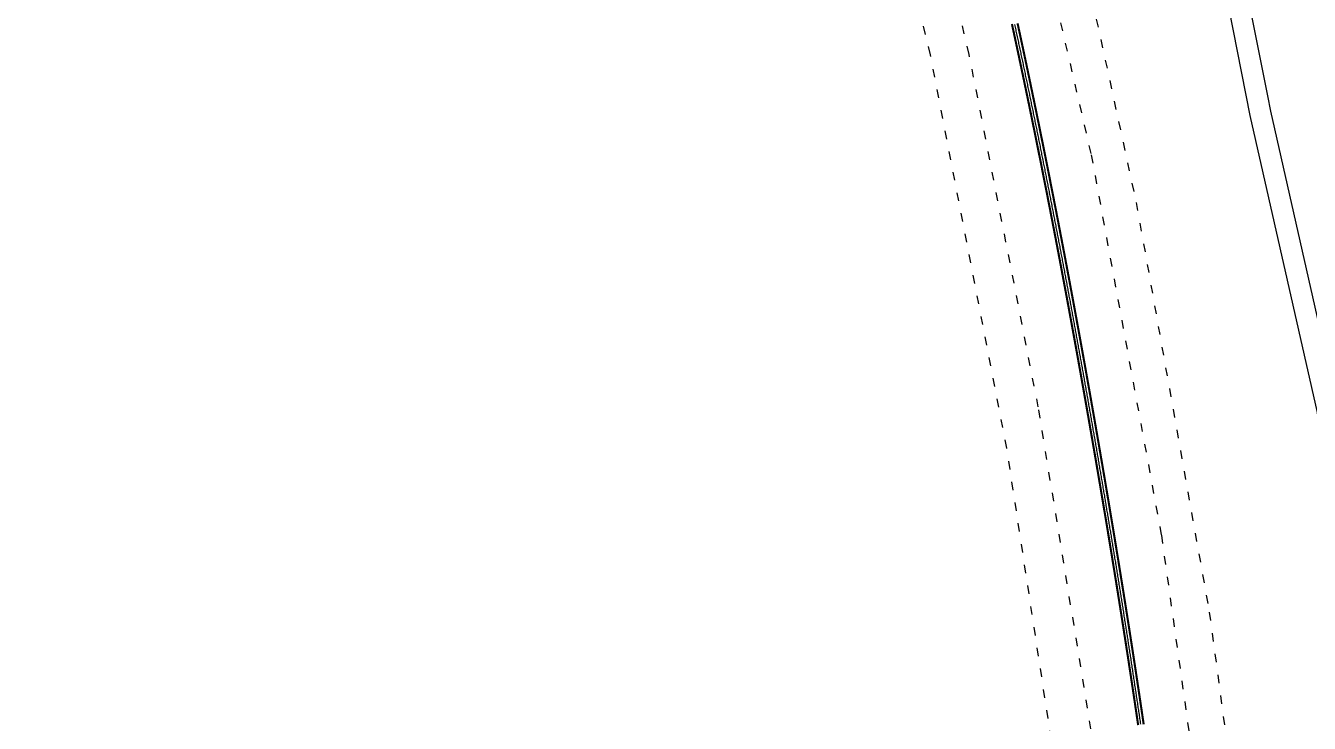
# Model space of a CAD drawing. Header units: millimetres. Extents: x 213327 to 525909, y -6334 to 157033.
# Drawn here: x 241223 to 250395, y 43738 to 48722 of the extents above; entities that cross this region are included whole.
import ezdxf

# ---------------------------------------------------------------- set-up
doc = ezdxf.new("R2010")
doc.units = ezdxf.units.MM
doc.linetypes.add('ACAD_ISO03W100', pattern=[30, 12, -18])
doc.linetypes.add('CONTINUO', pattern=[0])
doc.layers.add('Topog-BR101', color=2, linetype='Continuous')
doc.layers.add('Topografia-vala', color=2, linetype='Continuous')

msp = doc.modelspace()

# ---------------------------------------------------------------- linework, layer by layer
at = {"layer": 'Topog-BR101', "linetype": 'ACAD_ISO03W100', "ltscale": 5}
for points in [[(244621.83, 61703.82), (244890.68, 61007.95), (245900.42, 58392.44), (246912.94, 55667.79), (247780.95, 53035.77), (248586.42, 50088.7), (249157.52, 47459.82), (249680.38, 44531.04), (250047.69, 41800.98), (250259.78, 39029.05), (250349.72, 36892.17)], [(249138.51, 36552.15), (249099.44, 37778.05), (248922.05, 40548.36), (248664.13, 42883.33), (248233.42, 45703.3), (247687.42, 48514.05), (247082.84, 50983.35), (246292.64, 53691.73), (245305.71, 56597.67), (244306.01, 59198.61), (243497.84, 61271.96)]]:
    msp.add_lwpolyline(points, dxfattribs=at)
at = {"layer": 'Topog-BR101', "color": 2, "linetype": 'ACAD_ISO03W100', "ltscale": 5}
for points in [[(244387.66, 61613.87), (244404.24, 61570.83), (245395.79, 59004.01), (246365.39, 56461.01), (247212.99, 54005.57), (247972.68, 51519.79), (248836.49, 47798.7), (249337.69, 45081.28), (249751.7, 42129.04), (249984.43, 39402.56), (250105.41, 36089.27)], [(249397.92, 36437.17), (249364.21, 38114.5), (249193.08, 40611.86), (248883.27, 43401.45), (248458.61, 45998.55), (247964.38, 48517.17), (247311.23, 51261.1), (246565.58, 53716.73), (245637.38, 56405.98), (244729.76, 58779.19), (243734.24, 61362.81)]]:
    msp.add_lwpolyline(points, dxfattribs=at)
at = {"layer": 'Topog-BR101', "color": 2, "linetype": 'CONTINUO', "ltscale": 5, "const_width": 15}
for points in [[(249171.8, 43725.53), (249170.35, 43735.42), (249168.9, 43745.32), (249167.44, 43755.21), (249165.99, 43765.11), (249164.54, 43775), (249163.08, 43784.89), (249161.62, 43794.79), (249160.16, 43804.68), (249158.7, 43814.57), (249157.24, 43824.46), (249155.77, 43834.36), (249154.31, 43844.25), (249152.84, 43854.14), (249151.37, 43864.03), (249149.9, 43873.92), (249148.43, 43883.81), (249146.96, 43893.71), (249145.48, 43903.6), (249144.01, 43913.49), (249142.53, 43923.38), (249141.05, 43933.27), (249139.57, 43943.16), (249138.09, 43953.05), (249136.6, 43962.94), (249135.12, 43972.82), (249133.63, 43982.71), (249132.14, 43992.6), (249130.65, 44002.49), (249129.16, 44012.38), (249127.67, 44022.27), (249126.18, 44032.15), (249124.68, 44042.04), (249123.18, 44051.93), (249121.69, 44061.82), (249120.19, 44071.7), (249118.69, 44081.59), (249117.18, 44091.48), (249115.68, 44101.36), (249114.17, 44111.25), (249112.67, 44121.14), (249111.16, 44131.02), (249109.65, 44140.91), (249108.14, 44150.79), (249106.63, 44160.68), (249105.11, 44170.56), (249103.6, 44180.45), (249102.08, 44190.33), (249100.56, 44200.21), (249099.04, 44210.1), (249097.52, 44219.98), (249096, 44229.87), (249094.48, 44239.75), (249092.95, 44249.63), (249091.43, 44259.51), (249089.9, 44269.4), (249088.37, 44279.28), (249086.84, 44289.16), (249085.31, 44299.04), (249083.77, 44308.93), (249082.24, 44318.81), (249080.7, 44328.69), (249079.17, 44338.57), (249077.63, 44348.45), (249076.09, 44358.33), (249074.54, 44368.21), (249073, 44378.09), (249071.46, 44387.97), (249069.91, 44397.85), (249068.37, 44407.73), (249066.82, 44417.61), (249065.27, 44427.49), (249063.72, 44437.37), (249062.16, 44447.25), (249060.61, 44457.13), (249059.06, 44467), (249057.5, 44476.88), (249055.94, 44486.76), (249054.38, 44496.64), (249052.82, 44506.52), (249051.26, 44516.39), (249049.7, 44526.27), (249048.14, 44536.15), (249046.57, 44546.02), (249045, 44555.9), (249043.44, 44565.78), (249041.87, 44575.65), (249040.3, 44585.53), (249038.72, 44595.4), (249037.15, 44605.28), (249035.58, 44615.16), (249034, 44625.03), (249032.42, 44634.91), (249030.85, 44644.78), (249029.27, 44654.65), (249027.68, 44664.53), (249026.1, 44674.4), (249024.52, 44684.28), (249022.93, 44694.15), (249021.35, 44704.02), (249019.76, 44713.9), (249018.17, 44723.77), (249016.58, 44733.64), (249014.99, 44743.52), (249013.4, 44753.39), (249011.81, 44763.26), (249010.21, 44773.13), (249008.62, 44783), (249007.02, 44792.88), (249005.42, 44802.75), (249003.82, 44812.62), (249002.22, 44822.49), (249000.62, 44832.36), (248999.01, 44842.23), (248997.41, 44852.1), (248995.8, 44861.97), (248994.2, 44871.84), (248992.59, 44881.71), (248990.98, 44891.58), (248989.37, 44901.45), (248987.76, 44911.32), (248986.14, 44921.19), (248984.53, 44931.06), (248982.91, 44940.93), (248981.3, 44950.79), (248979.68, 44960.66), (248978.06, 44970.53), (248976.44, 44980.4), (248974.82, 44990.27), (248973.2, 45000.13), (248971.57, 45010), (248969.95, 45019.87), (248968.32, 45029.74), (248966.69, 45039.6), (248965.07, 45049.47), (248963.44, 45059.33), (248961.81, 45069.2), (248960.17, 45079.07), (248958.54, 45088.93), (248956.91, 45098.8), (248955.27, 45108.66), (248953.63, 45118.53), (248952, 45128.39), (248950.36, 45138.26), (248948.72, 45148.12), (248947.08, 45157.99), (248945.43, 45167.85), (248943.79, 45177.72), (248942.15, 45187.58), (248940.5, 45197.44), (248938.85, 45207.31), (248937.21, 45217.17), (248935.56, 45227.03), (248933.91, 45236.9), (248932.26, 45246.76), (248930.6, 45256.62), (248928.95, 45266.48), (248927.29, 45276.35), (248925.64, 45286.21), (248923.98, 45296.07), (248922.32, 45305.93), (248920.67, 45315.79), (248919.01, 45325.65), (248917.34, 45335.51), (248915.68, 45345.38), (248914.02, 45355.24), (248912.35, 45365.1), (248910.69, 45374.96), (248909.02, 45384.82), (248907.35, 45394.68), (248905.69, 45404.54), (248904.02, 45414.4), (248902.34, 45424.26), (248900.67, 45434.12), (248899, 45443.97), (248897.33, 45453.83), (248895.65, 45463.69), (248893.97, 45473.55), (248892.3, 45483.41), (248890.62, 45493.27), (248888.94, 45503.13), (248887.26, 45512.98), (248885.58, 45522.84), (248883.9, 45532.7), (248882.21, 45542.56), (248880.53, 45552.41), (248878.84, 45562.27), (248877.16, 45572.13), (248875.47, 45581.98), (248873.78, 45591.84), (248872.09, 45601.7), (248870.4, 45611.55), (248868.71, 45621.41), (248867.01, 45631.26), (248865.32, 45641.12), (248863.63, 45650.97), (248861.93, 45660.83), (248860.23, 45670.68), (248858.54, 45680.54), (248856.84, 45690.39), (248855.14, 45700.25), (248853.44, 45710.1), (248851.74, 45719.96), (248850.03, 45729.81), (248848.33, 45739.66), (248846.62, 45749.52), (248844.92, 45759.37), (248843.21, 45769.22), (248841.5, 45779.08), (248839.79, 45788.93), (248838.08, 45798.78), (248836.37, 45808.64), (248834.66, 45818.49), (248832.95, 45828.34), (248831.23, 45838.19), (248829.52, 45848.04), (248827.8, 45857.9), (248826.08, 45867.75), (248824.36, 45877.6), (248822.64, 45887.45), (248820.92, 45897.3), (248819.2, 45907.15), (248817.48, 45917), (248815.75, 45926.85), (248814.03, 45936.7), (248812.3, 45946.55), (248810.58, 45956.4), (248808.85, 45966.25), (248807.12, 45976.1), (248805.39, 45985.95), (248803.66, 45995.8), (248801.92, 46005.65), (248800.19, 46015.49), (248798.45, 46025.34), (248796.72, 46035.19), (248794.98, 46045.04), (248793.24, 46054.89), (248791.5, 46064.73), (248789.76, 46074.58), (248788.02, 46084.43), (248786.28, 46094.28), (248784.54, 46104.12), (248782.79, 46113.97), (248781.05, 46123.82), (248779.3, 46133.66), (248777.55, 46143.51), (248775.8, 46153.35), (248774.05, 46163.2), (248772.3, 46173.05), (248770.55, 46182.89), (248768.79, 46192.74), (248767.04, 46202.58), (248765.28, 46212.42), (248763.52, 46222.27), (248761.76, 46232.11), (248760.01, 46241.96), (248758.24, 46251.8), (248756.48, 46261.64), (248754.72, 46271.49), (248752.96, 46281.33), (248751.19, 46291.17), (248749.42, 46301.02), (248747.66, 46310.86), (248745.89, 46320.7), (248744.12, 46330.54), (248742.35, 46340.39), (248740.57, 46350.23), (248738.8, 46360.07), (248737.03, 46369.91), (248735.25, 46379.75), (248733.47, 46389.59), (248731.69, 46399.43), (248729.91, 46409.27), (248728.13, 46419.11), (248726.35, 46428.95), (248724.57, 46438.79), (248722.79, 46448.63), (248721, 46458.47), (248719.21, 46468.31), (248717.43, 46478.15), (248715.64, 46487.99), (248713.85, 46497.83), (248712.06, 46507.67), (248710.26, 46517.5), (248708.47, 46527.34), (248706.67, 46537.18), (248704.88, 46547.02), (248703.08, 46556.85), (248701.28, 46566.69), (248699.48, 46576.53), (248697.68, 46586.36), (248695.88, 46596.2), (248694.08, 46606.04), (248692.27, 46615.87), (248690.46, 46625.71), (248688.66, 46635.54), (248686.85, 46645.38), (248685.04, 46655.21), (248683.23, 46665.05), (248681.42, 46674.88), (248679.6, 46684.72), (248677.79, 46694.55), (248675.97, 46704.38), (248674.16, 46714.22), (248672.34, 46724.05), (248670.52, 46733.88), (248668.7, 46743.72), (248666.87, 46753.55), (248665.05, 46763.38), (248663.23, 46773.21), (248661.4, 46783.04), (248659.57, 46792.88), (248657.74, 46802.71), (248655.92, 46812.54), (248654.08, 46822.37), (248652.25, 46832.2), (248650.42, 46842.03), (248648.58, 46851.86), (248646.75, 46861.69), (248644.91, 46871.52), (248643.07, 46881.35), (248641.23, 46891.18), (248639.39, 46901.01), (248637.55, 46910.84), (248635.7, 46920.67), (248633.86, 46930.49), (248632.01, 46940.32), (248630.16, 46950.15), (248628.32, 46959.98), (248626.46, 46969.81), (248624.61, 46979.63), (248622.76, 46989.46), (248620.91, 46999.29), (248619.05, 47009.11), (248617.19, 47018.94), (248615.34, 47028.76), (248613.48, 47038.59), (248611.61, 47048.42), (248609.75, 47058.24), (248607.89, 47068.06), (248606.02, 47077.89), (248604.16, 47087.71), (248602.29, 47097.54), (248600.42, 47107.36), (248598.55, 47117.19), (248596.68, 47127.01), (248594.81, 47136.83), (248592.93, 47146.65), (248591.06, 47156.48), (248589.18, 47166.3), (248587.3, 47176.12), (248585.42, 47185.94), (248583.54, 47195.76), (248581.66, 47205.59), (248579.78, 47215.41), (248577.89, 47225.23), (248576, 47235.05), (248574.12, 47244.87), (248572.23, 47254.69), (248570.34, 47264.51), (248568.44, 47274.33), (248566.55, 47284.15), (248564.66, 47293.97), (248562.76, 47303.78), (248560.86, 47313.6), (248558.96, 47323.42), (248557.06, 47333.24), (248555.16, 47343.06), (248553.26, 47352.87), (248551.36, 47362.69), (248549.45, 47372.51), (248547.54, 47382.32), (248545.63, 47392.14), (248543.72, 47401.96), (248541.81, 47411.77), (248539.9, 47421.59), (248537.99, 47431.4), (248536.07, 47441.22), (248534.15, 47451.03), (248532.24, 47460.84), (248530.32, 47470.66), (248528.39, 47480.47), (248526.47, 47490.29), (248524.55, 47500.1), (248522.62, 47509.91), (248520.7, 47519.72), (248518.77, 47529.54), (248516.84, 47539.35), (248514.91, 47549.16), (248512.97, 47558.97), (248511.04, 47568.78), (248509.1, 47578.59), (248507.17, 47588.41), (248505.23, 47598.22), (248503.29, 47608.03), (248501.35, 47617.84), (248499.41, 47627.64), (248497.46, 47637.45), (248495.52, 47647.26), (248493.57, 47657.07), (248491.62, 47666.88), (248489.67, 47676.69), (248487.72, 47686.5), (248485.77, 47696.3), (248483.81, 47706.11), (248481.86, 47715.92), (248479.9, 47725.72), (248477.94, 47735.53), (248475.98, 47745.34), (248474.02, 47755.14), (248472.05, 47764.95), (248470.09, 47774.75), (248468.12, 47784.56), (248466.16, 47794.36), (248464.19, 47804.17), (248462.22, 47813.97), (248460.24, 47823.77), (248458.27, 47833.58), (248456.3, 47843.38), (248454.32, 47853.18), (248452.34, 47862.98), (248450.36, 47872.79), (248448.38, 47882.59), (248446.4, 47892.39), (248444.41, 47902.19), (248442.43, 47911.99), (248440.44, 47921.79), (248438.45, 47931.59), (248436.46, 47941.39), (248434.47, 47951.19), (248432.48, 47960.99), (248430.48, 47970.79), (248428.49, 47980.59), (248426.49, 47990.39), (248424.49, 48000.19), (248422.49, 48009.98), (248420.49, 48019.78), (248418.48, 48029.58), (248416.48, 48039.38), (248414.47, 48049.17), (248412.46, 48058.97), (248410.45, 48068.76), (248408.44, 48078.56), (248406.43, 48088.35), (248404.41, 48098.15), (248402.39, 48107.94), (248400.38, 48117.74), (248398.36, 48127.53), (248396.34, 48137.33), (248394.31, 48147.12), (248392.29, 48156.91), (248390.26, 48166.71), (248388.24, 48176.5), (248386.21, 48186.29), (248384.18, 48196.08), (248382.15, 48205.87), (248380.11, 48215.66), (248378.08, 48225.45), (248376.04, 48235.24), (248374, 48245.03), (248371.96, 48254.82), (248369.92, 48264.61), (248367.88, 48274.4), (248365.83, 48284.19), (248363.79, 48293.98), (248361.74, 48303.77), (248359.69, 48313.56), (248357.64, 48323.34), (248355.59, 48333.13), (248353.53, 48342.92), (248351.48, 48352.7), (248349.42, 48362.49), (248347.36, 48372.28), (248345.3, 48382.06), (248343.24, 48391.85), (248341.17, 48401.63), (248339.11, 48411.42), (248337.04, 48421.2), (248334.97, 48430.98), (248332.9, 48440.77), (248330.83, 48450.55), (248328.76, 48460.33), (248326.68, 48470.11), (248324.6, 48479.9), (248322.52, 48489.68), (248320.44, 48499.46), (248318.36, 48509.24), (248316.28, 48519.02), (248314.19, 48528.8), (248312.11, 48538.58), (248310.02, 48548.36), (248307.93, 48558.14), (248305.84, 48567.92), (248303.74, 48577.7), (248301.65, 48587.47), (248299.55, 48597.25), (248297.45, 48607.03), (248295.35, 48616.81), (248293.25, 48626.58), (248291.15, 48636.36), (248289.04, 48646.14), (248286.94, 48655.91), (248284.83, 48665.69), (248282.72, 48675.46), (248280.61, 48685.24), (248278.49, 48695.01), (248276.38, 48704.78), (248274.26, 48714.56), (248272.14, 48724.33), (248270.02, 48734.1)], [(249211.39, 43730.29), (249209.95, 43740.19), (249208.5, 43750.08), (249207.05, 43759.98), (249205.59, 43769.87), (249204.14, 43779.76), (249202.68, 43789.66), (249201.23, 43799.55), (249199.77, 43809.44), (249198.31, 43819.34), (249196.85, 43829.23), (249195.39, 43839.12), (249193.92, 43849.01), (249192.46, 43858.91), (249190.99, 43868.8), (249189.52, 43878.69), (249188.05, 43888.58), (249186.58, 43898.47), (249185.1, 43908.36), (249183.63, 43918.25), (249182.15, 43928.14), (249180.68, 43938.03), (249179.2, 43947.92), (249177.72, 43957.81), (249176.23, 43967.7), (249174.75, 43977.59), (249173.27, 43987.48), (249171.78, 43997.37), (249170.29, 44007.26), (249168.8, 44017.15), (249167.31, 44027.04), (249165.82, 44036.92), (249164.32, 44046.81), (249162.83, 44056.7), (249161.33, 44066.59), (249159.83, 44076.47), (249158.34, 44086.36), (249156.83, 44096.25), (249155.33, 44106.13), (249153.83, 44116.02), (249152.32, 44125.91), (249150.82, 44135.79), (249149.31, 44145.68), (249147.8, 44155.56), (249146.29, 44165.45), (249144.78, 44175.33), (249143.26, 44185.22), (249141.75, 44195.1), (249140.23, 44204.99), (249138.71, 44214.87), (249137.19, 44224.75), (249135.67, 44234.64), (249134.15, 44244.52), (249132.63, 44254.4), (249131.1, 44264.29), (249129.57, 44274.17), (249128.05, 44284.05), (249126.52, 44293.94), (249124.99, 44303.82), (249123.46, 44313.7), (249121.92, 44323.58), (249120.39, 44333.46), (249118.85, 44343.34), (249117.31, 44353.23), (249115.78, 44363.11), (249114.24, 44372.99), (249112.69, 44382.87), (249111.15, 44392.75), (249109.61, 44402.63), (249108.06, 44412.51), (249106.51, 44422.39), (249104.97, 44432.27), (249103.42, 44442.15), (249101.87, 44452.03), (249100.31, 44461.9), (249098.76, 44471.78), (249097.21, 44481.66), (249095.65, 44491.54), (249094.09, 44501.42), (249092.53, 44511.3), (249090.97, 44521.17), (249089.41, 44531.05), (249087.85, 44540.93), (249086.28, 44550.8), (249084.72, 44560.68), (249083.15, 44570.56), (249081.58, 44580.43), (249080.02, 44590.31), (249078.44, 44600.19), (249076.87, 44610.06), (249075.3, 44619.94), (249073.72, 44629.81), (249072.15, 44639.69), (249070.57, 44649.56), (249068.99, 44659.44), (249067.41, 44669.31), (249065.83, 44679.19), (249064.25, 44689.06), (249062.67, 44698.93), (249061.08, 44708.81), (249059.5, 44718.68), (249057.91, 44728.55), (249056.32, 44738.43), (249054.73, 44748.3), (249053.14, 44758.17), (249051.55, 44768.04), (249049.96, 44777.92), (249048.36, 44787.79), (249046.76, 44797.66), (249045.17, 44807.53), (249043.57, 44817.4), (249041.97, 44827.27), (249040.37, 44837.15), (249038.77, 44847.02), (249037.16, 44856.89), (249035.56, 44866.76), (249033.95, 44876.63), (249032.35, 44886.5), (249030.74, 44896.37), (249029.13, 44906.24), (249027.52, 44916.11), (249025.91, 44925.98), (249024.29, 44935.85), (249022.68, 44945.71), (249021.06, 44955.58), (249019.45, 44965.45), (249017.83, 44975.32), (249016.21, 44985.19), (249014.59, 44995.06), (249012.97, 45004.92), (249011.34, 45014.79), (249009.72, 45024.66), (249008.1, 45034.52), (249006.47, 45044.39), (249004.84, 45054.26), (249003.21, 45064.12), (249001.58, 45073.99), (248999.95, 45083.86), (248998.32, 45093.72), (248996.69, 45103.59), (248995.05, 45113.45), (248993.42, 45123.32), (248991.78, 45133.19), (248990.14, 45143.05), (248988.51, 45152.92), (248986.87, 45162.78), (248985.22, 45172.64), (248983.58, 45182.51), (248981.94, 45192.37), (248980.29, 45202.24), (248978.65, 45212.1), (248977, 45221.96), (248975.35, 45231.83), (248973.71, 45241.69), (248972.06, 45251.55), (248970.4, 45261.42), (248968.75, 45271.28), (248967.1, 45281.14), (248965.44, 45291), (248963.79, 45300.86), (248962.13, 45310.73), (248960.47, 45320.59), (248958.81, 45330.45), (248957.15, 45340.31), (248955.49, 45350.17), (248953.83, 45360.03), (248952.17, 45369.89), (248950.5, 45379.75), (248948.84, 45389.61), (248947.17, 45399.47), (248945.5, 45409.33), (248943.83, 45419.19), (248942.16, 45429.05), (248940.49, 45438.91), (248938.82, 45448.77), (248937.15, 45458.63), (248935.47, 45468.49), (248933.8, 45478.35), (248932.12, 45488.21), (248930.45, 45498.07), (248928.77, 45507.92), (248927.09, 45517.78), (248925.41, 45527.64), (248923.73, 45537.5), (248922.04, 45547.35), (248920.36, 45557.21), (248918.68, 45567.07), (248916.99, 45576.93), (248915.3, 45586.78), (248913.62, 45596.64), (248911.93, 45606.5), (248910.24, 45616.35), (248908.55, 45626.21), (248906.86, 45636.06), (248905.16, 45645.92), (248903.47, 45655.78), (248901.78, 45665.63), (248900.08, 45675.49), (248898.38, 45685.34), (248896.69, 45695.2), (248894.99, 45705.05), (248893.29, 45714.9), (248891.59, 45724.76), (248889.88, 45734.61), (248888.18, 45744.47), (248886.48, 45754.32), (248884.77, 45764.17), (248883.07, 45774.03), (248881.36, 45783.88), (248879.65, 45793.73), (248877.94, 45803.59), (248876.23, 45813.44), (248874.52, 45823.29), (248872.81, 45833.14), (248871.1, 45843), (248869.38, 45852.85), (248867.67, 45862.7), (248865.95, 45872.55), (248864.23, 45882.4), (248862.51, 45892.25), (248860.79, 45902.11), (248859.07, 45911.96), (248857.35, 45921.81), (248855.63, 45931.66), (248853.9, 45941.51), (248852.18, 45951.36), (248850.45, 45961.21), (248848.72, 45971.06), (248847, 45980.91), (248845.27, 45990.76), (248843.54, 46000.61), (248841.8, 46010.45), (248840.07, 46020.3), (248838.34, 46030.15), (248836.6, 46040), (248834.87, 46049.85), (248833.13, 46059.7), (248831.39, 46069.54), (248829.65, 46079.39), (248827.91, 46089.24), (248826.17, 46099.09), (248824.43, 46108.93), (248822.68, 46118.78), (248820.94, 46128.63), (248819.19, 46138.47), (248817.45, 46148.32), (248815.7, 46158.16), (248813.95, 46168.01), (248812.2, 46177.86), (248810.45, 46187.7), (248808.69, 46197.55), (248806.94, 46207.39), (248805.19, 46217.24), (248803.43, 46227.08), (248801.67, 46236.93), (248799.91, 46246.77), (248798.15, 46256.61), (248796.39, 46266.46), (248794.63, 46276.3), (248792.87, 46286.14), (248791.1, 46295.99), (248789.34, 46305.83), (248787.57, 46315.67), (248785.8, 46325.52), (248784.04, 46335.36), (248782.27, 46345.2), (248780.49, 46355.04), (248778.72, 46364.88), (248776.95, 46374.73), (248775.17, 46384.57), (248773.4, 46394.41), (248771.62, 46404.25), (248769.84, 46414.09), (248768.06, 46423.93), (248766.28, 46433.77), (248764.5, 46443.61), (248762.72, 46453.45), (248760.93, 46463.29), (248759.15, 46473.13), (248757.36, 46482.97), (248755.57, 46492.81), (248753.79, 46502.65), (248752, 46512.48), (248750.2, 46522.32), (248748.41, 46532.16), (248746.62, 46542), (248744.82, 46551.84), (248743.03, 46561.67), (248741.23, 46571.51), (248739.43, 46581.35), (248737.63, 46591.18), (248735.83, 46601.02), (248734.03, 46610.86), (248732.22, 46620.69), (248730.42, 46630.53), (248728.61, 46640.36), (248726.81, 46650.2), (248725, 46660.03), (248723.19, 46669.87), (248721.38, 46679.7), (248719.57, 46689.54), (248717.75, 46699.37), (248715.94, 46709.21), (248714.12, 46719.04), (248712.3, 46728.87), (248710.49, 46738.71), (248708.67, 46748.54), (248706.85, 46758.37), (248705.02, 46768.21), (248703.2, 46778.04), (248701.38, 46787.87), (248699.55, 46797.7), (248697.72, 46807.53), (248695.89, 46817.36), (248694.06, 46827.2), (248692.23, 46837.03), (248690.4, 46846.86), (248688.57, 46856.69), (248686.73, 46866.52), (248684.9, 46876.35), (248683.06, 46886.18), (248681.22, 46896.01), (248679.38, 46905.84), (248677.54, 46915.67), (248675.7, 46925.49), (248673.85, 46935.32), (248672.01, 46945.15), (248670.16, 46954.98), (248668.31, 46964.81), (248666.46, 46974.63), (248664.61, 46984.46), (248662.76, 46994.29), (248660.91, 47004.12), (248659.05, 47013.94), (248657.2, 47023.77), (248655.34, 47033.59), (248653.48, 47043.42), (248651.62, 47053.25), (248649.76, 47063.07), (248647.9, 47072.9), (248646.04, 47082.72), (248644.17, 47092.55), (248642.31, 47102.37), (248640.44, 47112.19), (248638.57, 47122.02), (248636.7, 47131.84), (248634.83, 47141.67), (248632.96, 47151.49), (248631.08, 47161.31), (248629.21, 47171.13), (248627.33, 47180.96), (248625.45, 47190.78), (248623.57, 47200.6), (248621.69, 47210.42), (248619.81, 47220.24), (248617.92, 47230.06), (248616.04, 47239.88), (248614.15, 47249.7), (248612.27, 47259.52), (248610.38, 47269.34), (248608.49, 47279.16), (248606.59, 47288.98), (248604.7, 47298.8), (248602.81, 47308.62), (248600.91, 47318.44), (248599.01, 47328.26), (248597.11, 47338.08), (248595.21, 47347.89), (248593.31, 47357.71), (248591.41, 47367.53), (248589.5, 47377.35), (248587.6, 47387.16), (248585.69, 47396.98), (248583.78, 47406.8), (248581.87, 47416.61), (248579.96, 47426.43), (248578.05, 47436.24), (248576.14, 47446.06), (248574.22, 47455.87), (248572.3, 47465.69), (248570.38, 47475.5), (248568.46, 47485.32), (248566.54, 47495.13), (248564.62, 47504.94), (248562.7, 47514.76), (248560.77, 47524.57), (248558.84, 47534.38), (248556.92, 47544.19), (248554.99, 47554.01), (248553.06, 47563.82), (248551.12, 47573.63), (248549.19, 47583.44), (248547.25, 47593.25), (248545.32, 47603.06), (248543.38, 47612.87), (248541.44, 47622.68), (248539.5, 47632.49), (248537.55, 47642.3), (248535.61, 47652.11), (248533.66, 47661.92), (248531.72, 47671.73), (248529.77, 47681.54), (248527.82, 47691.34), (248525.87, 47701.15), (248523.91, 47710.96), (248521.96, 47720.77), (248520, 47730.57), (248518.05, 47740.38), (248516.09, 47750.19), (248514.13, 47759.99), (248512.17, 47769.8), (248510.2, 47779.6), (248508.24, 47789.41), (248506.27, 47799.21), (248504.3, 47809.02), (248502.34, 47818.82), (248500.36, 47828.63), (248498.39, 47838.43), (248496.42, 47848.23), (248494.44, 47858.04), (248492.47, 47867.84), (248490.49, 47877.64), (248488.51, 47887.44), (248486.53, 47897.25), (248484.55, 47907.05), (248482.56, 47916.85), (248480.58, 47926.65), (248478.59, 47936.45), (248476.6, 47946.25), (248474.61, 47956.05), (248472.62, 47965.85), (248470.63, 47975.65), (248468.63, 47985.45), (248466.63, 47995.25), (248464.64, 48005.04), (248462.64, 48014.84), (248460.64, 48024.64), (248458.63, 48034.44), (248456.63, 48044.24), (248454.62, 48054.03), (248452.62, 48063.83), (248450.61, 48073.62), (248448.6, 48083.42), (248446.59, 48093.22), (248444.57, 48103.01), (248442.56, 48112.81), (248440.54, 48122.6), (248438.53, 48132.4), (248436.51, 48142.19), (248434.48, 48151.98), (248432.46, 48161.78), (248430.44, 48171.57), (248428.41, 48181.36), (248426.39, 48191.15), (248424.36, 48200.95), (248422.33, 48210.74), (248420.29, 48220.53), (248418.26, 48230.32), (248416.23, 48240.11), (248414.19, 48249.9), (248412.15, 48259.69), (248410.11, 48269.48), (248408.07, 48279.27), (248406.03, 48289.06), (248403.98, 48298.85), (248401.94, 48308.64), (248399.89, 48318.43), (248397.84, 48328.21), (248395.79, 48338), (248393.73, 48347.79), (248391.68, 48357.57), (248389.62, 48367.36), (248387.57, 48377.15), (248385.51, 48386.93), (248383.45, 48396.72), (248381.39, 48406.5), (248379.32, 48416.29), (248377.26, 48426.07), (248375.19, 48435.86), (248373.12, 48445.64), (248371.05, 48455.42), (248368.98, 48465.21), (248366.9, 48474.99), (248364.83, 48484.77), (248362.75, 48494.55), (248360.67, 48504.33), (248358.59, 48514.12), (248356.51, 48523.9), (248354.43, 48533.68), (248352.34, 48543.46), (248350.26, 48553.24), (248348.17, 48563.02), (248346.08, 48572.8), (248343.99, 48582.57), (248341.89, 48592.35), (248339.8, 48602.13), (248337.7, 48611.91), (248335.6, 48621.69), (248333.5, 48631.46), (248331.4, 48641.24), (248329.3, 48651.02), (248327.19, 48660.79), (248325.09, 48670.57), (248322.98, 48680.34), (248320.87, 48690.12), (248318.76, 48699.89), (248316.64, 48709.67), (248314.53, 48719.44), (248312.41, 48729.21), (248310.29, 48738.99)]]:
    msp.add_lwpolyline(points, dxfattribs=at)
at = {"layer": 'Topog-BR101', "linetype": 'CONTINUO', "ltscale": 5}
msp.add_lwpolyline([(249190.47, 43732.7), (249189.02, 43742.6), (249187.57, 43752.49), (249186.11, 43762.39), (249184.66, 43772.28), (249183.21, 43782.17), (249181.75, 43792.07), (249180.29, 43801.96), (249178.83, 43811.85), (249177.37, 43821.74), (249175.91, 43831.64), (249174.44, 43841.53), (249172.98, 43851.42), (249171.51, 43861.31), (249170.04, 43871.2), (249168.57, 43881.1), (249167.1, 43890.99), (249165.63, 43900.88), (249164.15, 43910.77), (249162.67, 43920.66), (249161.2, 43930.55), (249159.72, 43940.44), (249158.24, 43950.33), (249156.76, 43960.22), (249155.27, 43970.11), (249153.79, 43980), (249152.3, 43989.89), (249150.81, 43999.77), (249149.32, 44009.66), (249147.83, 44019.55), (249146.34, 44029.44), (249144.85, 44039.33), (249143.35, 44049.22), (249141.85, 44059.1), (249140.36, 44068.99), (249138.86, 44078.88), (249137.36, 44088.76), (249135.85, 44098.65), (249134.35, 44108.54), (249132.84, 44118.42), (249131.34, 44128.31), (249129.83, 44138.19), (249128.32, 44148.08), (249126.81, 44157.96), (249125.3, 44167.85), (249123.78, 44177.73), (249122.27, 44187.62), (249120.75, 44197.5), (249119.23, 44207.39), (249117.71, 44217.27), (249116.19, 44227.15), (249114.67, 44237.04), (249113.15, 44246.92), (249111.62, 44256.8), (249110.1, 44266.69), (249108.57, 44276.57), (249107.04, 44286.45), (249105.51, 44296.33), (249103.98, 44306.22), (249102.44, 44316.1), (249100.91, 44325.98), (249099.37, 44335.86), (249097.83, 44345.74), (249096.3, 44355.62), (249094.76, 44365.5), (249093.21, 44375.38), (249091.67, 44385.26), (249090.13, 44395.14), (249088.58, 44405.02), (249087.04, 44414.9), (249085.49, 44424.78), (249083.94, 44434.66), (249082.39, 44444.54), (249080.83, 44454.42), (249079.28, 44464.3), (249077.73, 44474.18), (249076.17, 44484.06), (249074.61, 44493.93), (249073.05, 44503.81), (249071.49, 44513.69), (249069.93, 44523.57), (249068.37, 44533.44), (249066.81, 44543.32), (249065.24, 44553.2), (249063.67, 44563.07), (249062.11, 44572.95), (249060.54, 44582.83), (249058.97, 44592.7), (249057.39, 44602.58), (249055.82, 44612.45), (249054.25, 44622.33), (249052.67, 44632.2), (249051.09, 44642.08), (249049.51, 44651.95), (249047.93, 44661.83), (249046.35, 44671.7), (249044.77, 44681.58), (249043.19, 44691.45), (249041.6, 44701.32), (249040.02, 44711.2), (249038.43, 44721.07), (249036.84, 44730.94), (249035.25, 44740.82), (249033.66, 44750.69), (249032.07, 44760.56), (249030.48, 44770.43), (249028.88, 44780.3), (249027.29, 44790.18), (249025.69, 44800.05), (249024.09, 44809.92), (249022.49, 44819.79), (249020.89, 44829.66), (249019.29, 44839.53), (249017.68, 44849.4), (249016.08, 44859.27), (249014.47, 44869.14), (249012.87, 44879.01), (249011.26, 44888.88), (249009.65, 44898.75), (249008.04, 44908.62), (249006.43, 44918.49), (249004.81, 44928.36), (249003.2, 44938.23), (249001.58, 44948.1), (248999.97, 44957.97), (248998.35, 44967.84), (248996.73, 44977.7), (248995.11, 44987.57), (248993.49, 44997.44), (248991.87, 45007.31), (248990.24, 45017.17), (248988.62, 45027.04), (248986.99, 45036.91), (248985.36, 45046.77), (248983.74, 45056.64), (248982.11, 45066.51), (248980.47, 45076.37), (248978.84, 45086.24), (248977.21, 45096.11), (248975.58, 45105.97), (248973.94, 45115.84), (248972.3, 45125.7), (248970.67, 45135.57), (248969.03, 45145.43), (248967.39, 45155.3), (248965.75, 45165.16), (248964.1, 45175.02), (248962.46, 45184.89), (248960.82, 45194.75), (248959.17, 45204.62), (248957.52, 45214.48), (248955.88, 45224.34), (248954.23, 45234.21), (248952.58, 45244.07), (248950.92, 45253.93), (248949.27, 45263.79), (248947.62, 45273.66), (248945.96, 45283.52), (248944.31, 45293.38), (248942.65, 45303.24), (248940.99, 45313.1), (248939.33, 45322.97), (248937.67, 45332.83), (248936.01, 45342.69), (248934.35, 45352.55), (248932.69, 45362.41), (248931.02, 45372.27), (248929.36, 45382.13), (248927.69, 45391.99), (248926.02, 45401.85), (248924.35, 45411.71), (248922.69, 45421.57), (248921.01, 45431.43), (248919.34, 45441.29), (248917.67, 45451.15), (248916, 45461.01), (248914.32, 45470.86), (248912.64, 45480.72), (248910.97, 45490.58), (248909.29, 45500.44), (248907.61, 45510.3), (248905.93, 45520.16), (248904.25, 45530.01), (248902.57, 45539.87), (248900.88, 45549.73), (248899.2, 45559.59), (248897.51, 45569.44), (248895.83, 45579.3), (248894.14, 45589.16), (248892.45, 45599.01), (248890.76, 45608.87), (248889.07, 45618.72), (248887.38, 45628.58), (248885.68, 45638.44), (248883.99, 45648.29), (248882.3, 45658.15), (248880.6, 45668), (248878.9, 45677.86), (248877.21, 45687.71), (248875.51, 45697.57), (248873.81, 45707.42), (248872.11, 45717.28), (248870.4, 45727.13), (248868.7, 45736.98), (248867, 45746.84), (248865.29, 45756.69), (248863.59, 45766.54), (248861.88, 45776.4), (248860.17, 45786.25), (248858.46, 45796.1), (248856.75, 45805.96), (248855.04, 45815.81), (248853.33, 45825.66), (248851.62, 45835.51), (248849.9, 45845.36), (248848.19, 45855.22), (248846.47, 45865.07), (248844.75, 45874.92), (248843.03, 45884.77), (248841.31, 45894.62), (248839.59, 45904.47), (248837.87, 45914.32), (248836.15, 45924.17), (248834.42, 45934.02), (248832.7, 45943.87), (248830.97, 45953.72), (248829.25, 45963.57), (248827.52, 45973.42), (248825.79, 45983.27), (248824.06, 45993.12), (248822.33, 46002.97), (248820.59, 46012.82), (248818.86, 46022.67), (248817.12, 46032.52), (248815.39, 46042.36), (248813.65, 46052.21), (248811.91, 46062.06), (248810.17, 46071.91), (248808.43, 46081.75), (248806.69, 46091.6), (248804.95, 46101.45), (248803.21, 46111.3), (248801.46, 46121.14), (248799.71, 46130.99), (248797.97, 46140.84), (248796.22, 46150.68), (248794.47, 46160.53), (248792.72, 46170.37), (248790.97, 46180.22), (248789.22, 46190.06), (248787.46, 46199.91), (248785.71, 46209.75), (248783.95, 46219.6), (248782.19, 46229.44), (248780.43, 46239.29), (248778.67, 46249.13), (248776.91, 46258.97), (248775.15, 46268.82), (248773.39, 46278.66), (248771.62, 46288.5), (248769.86, 46298.35), (248768.09, 46308.19), (248766.33, 46318.03), (248764.56, 46327.87), (248762.79, 46337.72), (248761.02, 46347.56), (248759.24, 46357.4), (248757.47, 46367.24), (248755.69, 46377.08), (248753.92, 46386.92), (248752.14, 46396.76), (248750.36, 46406.61), (248748.58, 46416.45), (248746.8, 46426.29), (248745.02, 46436.13), (248743.24, 46445.97), (248741.45, 46455.81), (248739.67, 46465.64), (248737.88, 46475.48), (248736.1, 46485.32), (248734.31, 46495.16), (248732.52, 46505), (248730.72, 46514.84), (248728.93, 46524.68), (248727.14, 46534.51), (248725.34, 46544.35), (248723.55, 46554.19), (248721.75, 46564.03), (248719.95, 46573.86), (248718.15, 46583.7), (248716.35, 46593.54), (248714.55, 46603.37), (248712.74, 46613.21), (248710.94, 46623.04), (248709.13, 46632.88), (248707.33, 46642.71), (248705.52, 46652.55), (248703.71, 46662.39), (248701.9, 46672.22), (248700.09, 46682.05), (248698.27, 46691.89), (248696.46, 46701.72), (248694.64, 46711.56), (248692.82, 46721.39), (248691.01, 46731.22), (248689.19, 46741.06), (248687.37, 46750.89), (248685.54, 46760.72), (248683.72, 46770.55), (248681.9, 46780.39), (248680.07, 46790.22), (248678.24, 46800.05), (248676.41, 46809.88), (248674.58, 46819.71), (248672.75, 46829.54), (248670.92, 46839.37), (248669.09, 46849.2), (248667.25, 46859.03), (248665.42, 46868.86), (248663.58, 46878.69), (248661.74, 46888.52), (248659.9, 46898.35), (248658.06, 46908.18), (248656.22, 46918.01), (248654.37, 46927.84), (248652.53, 46937.67), (248650.68, 46947.5), (248648.83, 46957.32), (248646.98, 46967.15), (248645.13, 46976.98), (248643.28, 46986.81), (248641.43, 46996.63), (248639.58, 47006.46), (248637.72, 47016.28), (248635.86, 47026.11), (248634, 47035.94), (248632.15, 47045.76), (248630.28, 47055.59), (248628.42, 47065.41), (248626.56, 47075.24), (248624.69, 47085.06), (248622.83, 47094.89), (248620.96, 47104.71), (248619.09, 47114.53), (248617.22, 47124.36), (248615.35, 47134.18), (248613.48, 47144), (248611.6, 47153.83), (248609.73, 47163.65), (248607.85, 47173.47), (248605.97, 47183.29), (248604.09, 47193.12), (248602.21, 47202.94), (248600.33, 47212.76), (248598.45, 47222.58), (248596.56, 47232.4), (248594.67, 47242.22), (248592.79, 47252.04), (248590.9, 47261.86), (248589.01, 47271.68), (248587.11, 47281.5), (248585.22, 47291.32), (248583.33, 47301.14), (248581.43, 47310.96), (248579.53, 47320.77), (248577.63, 47330.59), (248575.73, 47340.41), (248573.83, 47350.23), (248571.93, 47360.05), (248570.03, 47369.86), (248568.12, 47379.68), (248566.21, 47389.5), (248564.3, 47399.31), (248562.39, 47409.13), (248560.48, 47418.94), (248558.57, 47428.76), (248556.66, 47438.57), (248554.74, 47448.39), (248552.82, 47458.2), (248550.91, 47468.02), (248548.99, 47477.83), (248547.06, 47487.65), (248545.14, 47497.46), (248543.22, 47507.27), (248541.29, 47517.08), (248539.37, 47526.9), (248537.44, 47536.71), (248535.51, 47546.52), (248533.58, 47556.33), (248531.64, 47566.15), (248529.71, 47575.96), (248527.77, 47585.77), (248525.84, 47595.58), (248523.9, 47605.39), (248521.96, 47615.2), (248520.02, 47625.01), (248518.07, 47634.82), (248516.13, 47644.63), (248514.19, 47654.44), (248512.24, 47664.24), (248510.29, 47674.05), (248508.34, 47683.86), (248506.39, 47693.67), (248504.44, 47703.48), (248502.48, 47713.28), (248500.53, 47723.09), (248498.57, 47732.9), (248496.61, 47742.7), (248494.65, 47752.51), (248492.69, 47762.31), (248490.72, 47772.12), (248488.76, 47781.92), (248486.79, 47791.73), (248484.83, 47801.53), (248482.86, 47811.34), (248480.89, 47821.14), (248478.91, 47830.95), (248476.94, 47840.75), (248474.96, 47850.55), (248472.99, 47860.35), (248471.01, 47870.16), (248469.03, 47879.96), (248467.05, 47889.76), (248465.07, 47899.56), (248463.08, 47909.36), (248461.1, 47919.16), (248459.11, 47928.97), (248457.12, 47938.77), (248455.13, 47948.57), (248453.14, 47958.37), (248451.15, 47968.16), (248449.15, 47977.96), (248447.15, 47987.76), (248445.16, 47997.56), (248443.16, 48007.36), (248441.16, 48017.16), (248439.15, 48026.95), (248437.15, 48036.75), (248435.15, 48046.55), (248433.14, 48056.34), (248431.13, 48066.14), (248429.12, 48075.94), (248427.11, 48085.73), (248425.09, 48095.53), (248423.08, 48105.32), (248421.06, 48115.12), (248419.05, 48124.91), (248417.03, 48134.71), (248415.01, 48144.5), (248412.98, 48154.29), (248410.96, 48164.09), (248408.93, 48173.88), (248406.91, 48183.67), (248404.88, 48193.46), (248402.85, 48203.25), (248400.81, 48213.05), (248398.78, 48222.84), (248396.75, 48232.63), (248394.71, 48242.42), (248392.67, 48252.21), (248390.63, 48262), (248388.59, 48271.79), (248386.55, 48281.58), (248384.5, 48291.36), (248382.46, 48301.15), (248380.41, 48310.94), (248378.36, 48320.73), (248376.31, 48330.52), (248374.26, 48340.3), (248372.2, 48350.09), (248370.15, 48359.88), (248368.09, 48369.66), (248366.03, 48379.45), (248363.97, 48389.23), (248361.91, 48399.02), (248359.84, 48408.8), (248357.78, 48418.59), (248355.71, 48428.37), (248353.64, 48438.16), (248351.57, 48447.94), (248349.5, 48457.72), (248347.42, 48467.5), (248345.35, 48477.29), (248343.27, 48487.07), (248341.19, 48496.85), (248339.11, 48506.63), (248337.03, 48516.41), (248334.95, 48526.19), (248332.86, 48535.97), (248330.78, 48545.75), (248328.69, 48555.53), (248326.6, 48565.31), (248324.51, 48575.09), (248322.41, 48584.87), (248320.32, 48594.65), (248318.22, 48604.42), (248316.12, 48614.2), (248314.02, 48623.98), (248311.92, 48633.76), (248309.82, 48643.53), (248307.71, 48653.31), (248305.61, 48663.08), (248303.5, 48672.86), (248301.39, 48682.63), (248299.28, 48692.41), (248297.16, 48702.18), (248295.05, 48711.96), (248292.93, 48721.73), (248290.81, 48731.5)], dxfattribs=at)
at = {"layer": 'Topografia-vala'}
for points in [[(250975.88, 40981.82), (250830.55, 42736.11), (250661.59, 44288.59), (250453.49, 45959.01), (249972.43, 48080.92), (249490.52, 50525.1), (249013.34, 52666.82), (248404.32, 54800.62), (247538.79, 57099.12), (246536.56, 59604.97), (245110.9, 62848.85), (243927.79, 65564.79), (242474.66, 68971.33), (241356.11, 71653.87), (240570.57, 74103.55), (239284.7, 77748.59), (238164.07, 80506.11), (236947.91, 83567.45), (235906.7, 86324.1), (234941.2, 88800.69)], [(250097.69, 48221.02), (249928.03, 49081.56)], [(251309.79, 36204.29), (251283.33, 37948.7), (251246.21, 39400.21), (251131.8, 40916.6), (250979.88, 42750.42), (250810.59, 44305.98), (250601.42, 45984.93), (250119.18, 48112.02), (250097.69, 48221.02)]]:
    msp.add_lwpolyline(points, dxfattribs=at)

doc.saveas('drawing.dxf')
